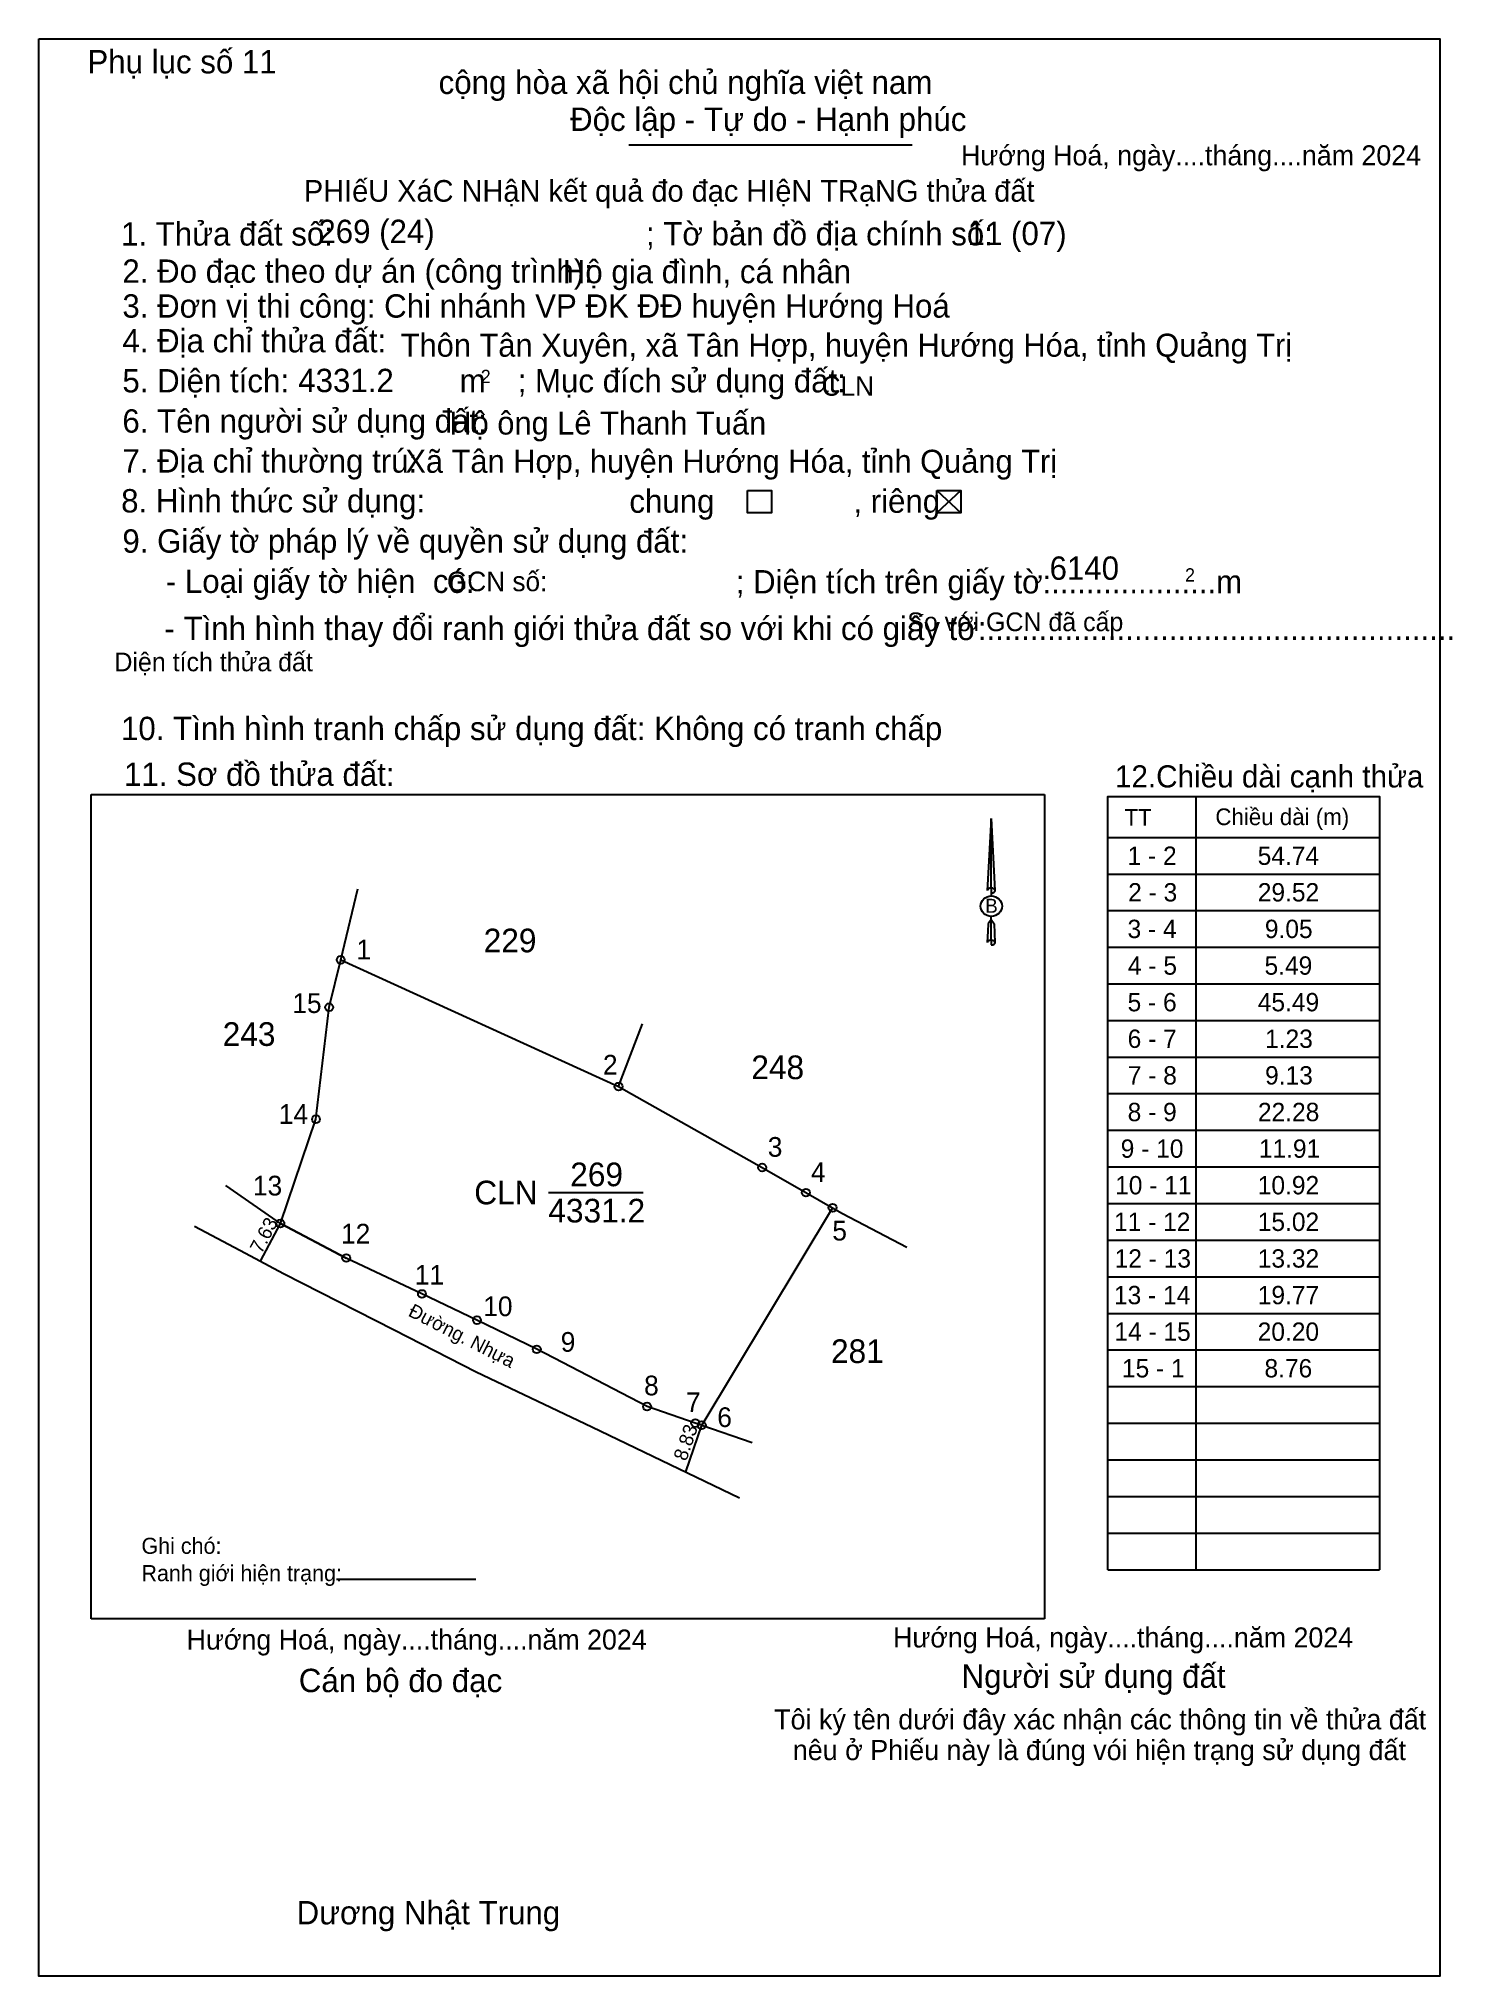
# Model space of a CAD drawing. Extents: x 551541 to 551795, y 1841054 to 1841401.
import ezdxf

# ---------------------------------------------------------------- set-up
doc = ezdxf.new("R2010")
doc.units = 0
for name, color, linetype in [('Level 1', 7, 'Continuous'), ('Level 10', 7, 'Continuous'), ('Level 11', 7, 'Continuous'), ('Level 13', 7, 'Continuous'), ('Level 23', 7, 'Continuous'), ('Level 27', 7, 'Continuous'), ('Level 36', 7, 'Continuous'), ('Level 40', 7, 'Continuous'), ('Level 52', 7, 'Continuous'), ('Level 53', 7, 'Continuous'), ('Level 6', 7, 'Continuous'), ('Level 9', 7, 'Continuous')]:
    doc.layers.add(name, color=color, linetype=linetype)

msp = doc.modelspace()

# ---------------------------------------------------------------- linework, layer by layer
at = {"layer": 'Level 1'}
for p, q in [((551748.83, 1841265.09), (551748.83, 1841126.51)), ((551733.08, 1841257.77), (551781.75, 1841257.77)), ((551733.08, 1841251.2), (551781.75, 1841251.2)), ((551733.08, 1841244.64), (551781.75, 1841244.64)), ((551733.08, 1841238.08), (551781.75, 1841238.08)), ((551733.08, 1841231.52), (551781.75, 1841231.52)), ((551733.08, 1841224.95), (551781.75, 1841224.95)), ((551733.08, 1841218.39), (551781.75, 1841218.39)), ((551733.08, 1841211.83), (551781.75, 1841211.83)), ((551733.08, 1841205.27), (551781.75, 1841205.27)), ((551733.08, 1841198.7), (551781.75, 1841198.7)), ((551733.08, 1841192.14), (551781.75, 1841192.14)), ((551733.08, 1841185.58), (551781.75, 1841185.58)), ((551733.08, 1841179.02), (551781.75, 1841179.02)), ((551733.08, 1841172.45), (551781.75, 1841172.45)), ((551733.08, 1841165.89), (551781.75, 1841165.89)), ((551733.08, 1841159.33), (551781.75, 1841159.33)), ((551733.08, 1841152.76), (551781.75, 1841152.76)), ((551733.08, 1841146.2), (551781.75, 1841146.2)), ((551733.08, 1841139.64), (551781.75, 1841139.64)), ((551733.08, 1841133.08), (551781.75, 1841133.08)), ((551733.08, 1841126.51), (551781.75, 1841126.51))]:
    msp.add_line(p, q, dxfattribs=at)
msp.add_lwpolyline([(551733.08, 1841126.51), (551733.08, 1841265.09), (551781.75, 1841265.09), (551781.75, 1841126.51)], dxfattribs=at)
at = {"layer": 'Level 10'}
for p, q in [((551702.42, 1841319.96), (551706.73, 1841315.94)), ((551706.73, 1841319.96), (551702.42, 1841315.94)), ((551685.51, 1841190.33), (551697.02, 1841184.32)), ((551569.37, 1841188.07), (551578.53, 1841183.22)), ((551581.24, 1841181.78), (551584.78, 1841188.54)), ((551578.53, 1841183.22), (551585.37, 1841179.6)), ((551585.37, 1841179.6), (551605.19, 1841169.47)), ((551605.19, 1841169.47), (551619.87, 1841161.96)), ((551619.87, 1841161.96), (551640.57, 1841152.09)), ((551640.57, 1841152.09), (551654.64, 1841145.39)), ((551657.43, 1841144.04), (551660.29, 1841152.4)), ((551654.64, 1841145.39), (551667.04, 1841139.4))]:
    msp.add_line(p, q, dxfattribs=at)
msp.add_lwpolyline([(551610.15, 1841175.93), (551596.58, 1841182.37), (551584.78, 1841188.54), (551591.16, 1841207.25), (551593.53, 1841227.31), (551595.59, 1841235.82), (551645.39, 1841213.09), (551671.11, 1841198.6), (551678.96, 1841194.09), (551683.74, 1841191.38), (551660.29, 1841152.4), (551659.13, 1841152.79), (551650.5, 1841155.75), (551630.72, 1841166.01), (551620.01, 1841171.23)], close=True, dxfattribs=at)
at = {"layer": 'Level 11'}
for centre in [(551595.59, 1841235.82), (551593.53, 1841227.31), (551645.39, 1841213.09), (551591.16, 1841207.25), (551671.11, 1841198.6), (551678.96, 1841194.09), (551683.74, 1841191.38), (551584.78, 1841188.54), (551596.58, 1841182.37), (551610.15, 1841175.93), (551610.15, 1841175.93), (551620.01, 1841171.23), (551630.72, 1841166.01), (551650.5, 1841155.75), (551659.13, 1841152.79), (551660.29, 1841152.4)]:
    msp.add_circle(centre, 0.707, dxfattribs=at)
at = {"layer": 'Level 13'}
msp.add_line((551594.81, 1841124.82), (551619.79, 1841124.82), dxfattribs=at)
msp.add_lwpolyline([(551541.49, 1841400.91), (551792.57, 1841400.91), (551792.57, 1841053.64), (551541.49, 1841053.64)], close=True, dxfattribs=at)
at = {"layer": 'Level 23'}
msp.add_line((551584.78, 1841188.54), (551596.58, 1841182.37), dxfattribs=at)
at = {"layer": 'Level 27'}
for p, q in [((551595.59, 1841235.82), (551598.67, 1841248.55)), ((551645.39, 1841213.09), (551649.65, 1841224.34)), ((551584.78, 1841188.54), (551575.02, 1841195.37)), ((551683.74, 1841191.38), (551685.53, 1841190.37)), ((551660.29, 1841152.4), (551669.34, 1841149.3))]:
    msp.add_line(p, q, dxfattribs=at)
at = {"layer": 'Level 40'}
for p, q in [((551712.17, 1841261.17), (551711.58, 1841250.29)), ((551712.17, 1841261.17), (551712.83, 1841248.27)), ((551712.17, 1841261.17), (551712.83, 1841248.27)), ((551712.17, 1841248.7), (551712.17, 1841261.17)), ((551712.17, 1841261.17), (551712.83, 1841248.27)), ((551711.58, 1841250.29), (551711.44, 1841248.27)), ((551712.17, 1841248.7), (551712.17, 1841248.23)), ((551712.17, 1841248.23), (551712.17, 1841247.85)), ((551712.17, 1841247.85), (551712.17, 1841247.36)), ((551712.17, 1841247.85), (551712.17, 1841247.36)), ((551712.17, 1841247.85), (551712.17, 1841247.36)), ((551712.83, 1841248.27), (551712.83, 1841248.27)), ((551711.62, 1841242.29), (551711.58, 1841240.98)), ((551712.17, 1841243.02), (551711.62, 1841242.29)), ((551712.17, 1841243.02), (551712.17, 1841243.6)), ((551712.17, 1841243.02), (551712.17, 1841243.6)), ((551712.17, 1841243.02), (551712.17, 1841243.6)), ((551712.17, 1841243.02), (551712.69, 1841242.29)), ((551712.17, 1841243.02), (551712.69, 1841242.29)), ((551712.17, 1841243.02), (551712.69, 1841242.29)), ((551712.17, 1841239.38), (551712.17, 1841243.02)), ((551712.69, 1841242.29), (551712.83, 1841238.95)), ((551712.69, 1841242.29), (551712.83, 1841238.95)), ((551712.69, 1841242.29), (551712.83, 1841238.95)), ((551711.58, 1841240.98), (551711.44, 1841238.95)), ((551712.17, 1841239.38), (551712.17, 1841238.87)), ((551712.17, 1841238.87), (551712.17, 1841238.51)), ((551712.83, 1841238.95), (551712.83, 1841238.95))]:
    msp.add_line(p, q, dxfattribs=at)
for centre, start_param, end_param in [((551712.18, 1841248.25), 1.570796, 3.074452), ((551712.18, 1841248.25), 0.067141, 1.570796), ((551712.18, 1841248.25), 4.712389, 6.283185), ((551712.18, 1841238.91), 2.491069, 3.074278), ((551712.18, 1841238.91), 1.570796, 2.491069), ((551712.18, 1841238.91), 0.067141, 1.570796), ((551712.18, 1841238.91), 4.712389, 6.283185)]:
    msp.add_ellipse(centre, major_axis=(0.704, 0), ratio=0.614131, start_param=start_param, end_param=end_param, dxfattribs=at)
msp.add_ellipse((551712.18, 1841245.43), major_axis=(1.92, 0), ratio=0.952727, dxfattribs=at)
at = {"layer": 'Level 53'}
for p, q in [((551541.48, 1841400.91), (551541.48, 1841400.91)), ((551647.23, 1841381.9), (551698, 1841381.9)), ((551550.87, 1841265.46), (551721.69, 1841265.46)), ((551550.87, 1841117.73), (551550.87, 1841265.46)), ((551721.69, 1841265.46), (551721.69, 1841117.73)), ((551721.69, 1841117.73), (551550.87, 1841117.73)), ((551792.54, 1841053.66), (551792.54, 1841053.66))]:
    msp.add_line(p, q, dxfattribs=at)
for points in [[(551668.49, 1841319.96), (551672.81, 1841319.96), (551672.81, 1841315.94), (551668.49, 1841315.94)], [(551702.42, 1841319.96), (551706.73, 1841319.96), (551706.73, 1841315.94), (551702.42, 1841315.94)]]:
    msp.add_lwpolyline(points, close=True, dxfattribs=at)
at = {"layer": 'Level 9'}
msp.add_line((551632.8, 1841194.11), (551649.78, 1841194.11), dxfattribs=at)

# ---------------------------------------------------------------- texts
at = {"layer": 'Level 1'}
for s, height, p in [('TT', 2.989, (551736.03, 1841259.85)), ('Chiều dài (m)', 2.9885, (551752.33, 1841259.96))]:
    msp.add_text(s, height=height, dxfattribs=at).set_placement(p)
at = {"layer": 'Level 10'}
for s, rotation, p in [('7.63', 62.3712, (551581.4, 1841183.01)), ('Đường. Nhựa', 332.9066, (551607.51, 1841172.08)), ('8.83', 71.101, (551657.52, 1841145.85))]:
    msp.add_text(s, height=2.5, rotation=rotation, dxfattribs=at).set_placement(p)
at = {"layer": 'Level 13'}
for s, p in [('CLN', (551619.52, 1841191.99)), ('269', (551636.72, 1841195.24)), ('4331.2', (551632.8, 1841188.74))]:
    msp.add_text(s, height=4.241, dxfattribs=at).set_placement(p)
at = {"layer": 'Level 36'}
for s, p in [('229', (551621.21, 1841237.16)), ('243', (551574.44, 1841220.39)), ('248', (551669.17, 1841214.43)), ('281', (551683.45, 1841163.55))]:
    msp.add_text(s, height=4.241, dxfattribs=at).set_placement(p)
at = {"layer": 'Level 40'}
msp.add_text('B', height=2.51, dxfattribs=at).set_placement((551711.09, 1841244.25))
at = {"layer": 'Level 52'}
for s, p in [('1 - 2', (551736.6, 1841252.84)), ('54.74', (551759.91, 1841252.84)), ('2 - 3', (551736.7, 1841246.28)), ('29.52', (551759.93, 1841246.28)), ('3 - 4', (551736.59, 1841239.72)), ('9.05', (551761.2, 1841239.72)), ('4 - 5', (551736.66, 1841233.15)), ('5.49', (551761.14, 1841233.15)), ('5 - 6', (551736.6, 1841226.59)), ('45.49', (551759.93, 1841226.59)), ('6 - 7', (551736.61, 1841220.03)), ('1.23', (551761.24, 1841220.03)), ('7 - 8', (551736.64, 1841213.47)), ('9.13', (551761.24, 1841213.47)), ('8 - 9', (551736.61, 1841206.9)), ('22.28', (551759.96, 1841206.9)), ('9 - 10', (551735.37, 1841200.34)), ('11.91', (551760.12, 1841200.34)), ('10 - 11', (551734.37, 1841193.78)), ('10.92', (551759.93, 1841193.78)), ('11 - 12', (551734.17, 1841187.22)), ('15.02', (551759.93, 1841187.22)), ('12 - 13', (551734.28, 1841180.65)), ('13.32', (551759.93, 1841180.65)), ('13 - 14', (551734.16, 1841174.09)), ('19.77', (551759.93, 1841174.09)), ('14 - 15', (551734.23, 1841167.53)), ('20.20', (551759.91, 1841167.53)), ('15 - 1', (551735.59, 1841160.97)), ('8.76', (551761.13, 1841160.97))]:
    msp.add_text(s, height=3.287, dxfattribs=at).set_placement(p)
at = {"layer": 'Level 53'}
for s, height, p in [('Phụ lục số 11', 4.186, (551550.2, 1841394.7)), ('cộng hòa xã hội chủ nghĩa việt nam', 4.1906, (551613.14, 1841391.01)), ('Độc lập - Tự do - Hạnh phúc', 4.1906, (551636.69, 1841384.39)), ('Hướng Hoá, ngày....tháng....năm 2024', 3.5909, (551706.75, 1841378.22)), ('PHIếU XáC NHậN kết quả đo đạc HIệN TRạNG thửa đất', 3.8797, (551588.99, 1841371.7)), ('1. Thửa đất số:', 4.186, (551556.22, 1841363.84)), ('; Tờ bản đồ địa chính số:', 4.186, (551650.29, 1841363.87)), ('2. Đo đạc theo dự án (công trình):', 4.1847, (551556.47, 1841357.17)), ('Hộ gia đình, cá nhân', 4.1847, (551635.39, 1841357.09)), ('3. Đơn vị thi công: Chi nhánh VP ĐK ĐĐ huyện Hướng Hoá', 4.1847, (551556.47, 1841350.92)), ('4. Địa chỉ thửa đất:', 4.1847, (551556.47, 1841344.7)), ('; Mục đích sử dụng đất:', 4.186, (551627.3, 1841337.52)), ('5. Diện tích:', 4.1847, (551556.47, 1841337.52)), ('m', 4.19, (551616.9, 1841337.52)), ('2', 2.39, (551620.69, 1841339.18)), ('6. Tên người sử dụng đất:', 4.1847, (551556.47, 1841330.31)), ('7. Địa chỉ thường trú:', 4.1847, (551556.47, 1841323.15)), ('8. Hình thức sử dụng:', 4.1847, (551556.25, 1841316)), ('chung                , riêng', 4.186, (551647.32, 1841315.94)), ('9. Giấy tờ pháp lý về quyền sử dụng đất:', 4.1847, (551556.47, 1841308.79)), ('6140', 4.185, (551722.62, 1841303.93)), ('     - Loại giấy tờ hiện  có:', 4.186, (551556.47, 1841301.58)), ('     ; Diện tích trên giấy tờ:...................m', 4.1847, (551658.6, 1841301.49)), ('2', 2.39, (551746.9, 1841303.61)), ('     - Tình hình thay đổi ranh giới thửa đất so với khi có giấy tờ:......................................................', 4.18604, (551556.22, 1841293.13)), ('10. Tình hình tranh chấp sử dụng đất: Không có tranh chấp', 4.1847, (551556.22, 1841275.2)), ('11. Sơ đồ thửa đất:', 4.1847, (551556.76, 1841267)), ('12.Chiều dài cạnh thửa', 3.9754, (551734.33, 1841266.71)), ('Ghi chó:', 2.881, (551559.88, 1841129.35)), ('Ranh giới hiện trạng:', 2.8812, (551559.88, 1841124.45)), ('Hướng Hoá, ngày....tháng....năm 2024', 3.5909, (551694.57, 1841112.57)), ('Hướng Hoá, ngày....tháng....năm 2024', 3.5909, (551567.98, 1841112.19)), ('Người sử dụng đất', 4.1906, (551706.85, 1841105.33)), ('Cán bộ đo đạc', 4.1908, (551588.08, 1841104.56)), ('Tôi ký tên dưới đây xác nhận các thông tin về thửa đất ', 3.6065, (551673.26, 1841097.88)), ('nêu ở Phiếu này là đúng vói hiện trạng sử dụng đất', 3.6065, (551676.6, 1841092.38)), ('Dương Nhật Trung', 4.1847, (551587.69, 1841062.94))]:
    msp.add_text(s, height=height, dxfattribs=at).set_placement(p)
at = {"layer": 'Level 6'}
for s, height, p in [('269 (24)', 4.185, (551591.59, 1841364.29)), ('11 (07)', 4.185, (551707.94, 1841363.92)), ('Thôn Tân Xuyên, xã Tân Hợp, huyện Hướng Hóa, tỉnh Quảng Trị', 4.1278, (551606.35, 1841343.92)), ('4331.2', 4.185, (551587.99, 1841337.57)), ('CLN', 3.509, (551681.77, 1841336.92)), ('Hộ ông Lê Thanh Tuấn', 4.1278, (551615.07, 1841329.97)), ('Xã Tân Hợp, huyện Hướng Hóa, tỉnh Quảng Trị', 4.1278, (551607.18, 1841323.11)), ('GCN số: ', 3.509, (551614.63, 1841301.89)), ('So với GCN đã cấp', 3.3435, (551697.12, 1841294.73)), ('Diện tích thửa đất', 3.3435, (551555.04, 1841287.54))]:
    msp.add_text(s, height=height, dxfattribs=at).set_placement(p)
at = {"layer": 'Level 9'}
for s, height, p in [('1', 3.53, (551598.42, 1841235.91)), ('15', 3.534, (551586.92, 1841226.29)), ('2', 3.53, (551642.58, 1841215.25)), ('14', 3.534, (551584.5, 1841206.42)), ('3', 3.53, (551672.12, 1841200.52)), ('13', 3.534, (551579.85, 1841193.58)), ('4', 3.53, (551679.85, 1841196.01)), ('12', 3.534, (551595.64, 1841184.97)), ('5', 3.53, (551683.69, 1841185.51)), ('11', 3.534, (551608.87, 1841177.6)), ('10', 3.534, (551621.13, 1841171.95)), ('9', 3.53, (551635.02, 1841165.57)), ('8', 3.53, (551649.96, 1841157.76)), ('7', 3.53, (551657.47, 1841154.76)), ('6', 3.53, (551663.07, 1841152.08))]:
    msp.add_text(s, height=height, dxfattribs=at).set_placement(p)

doc.saveas('drawing.dxf')
